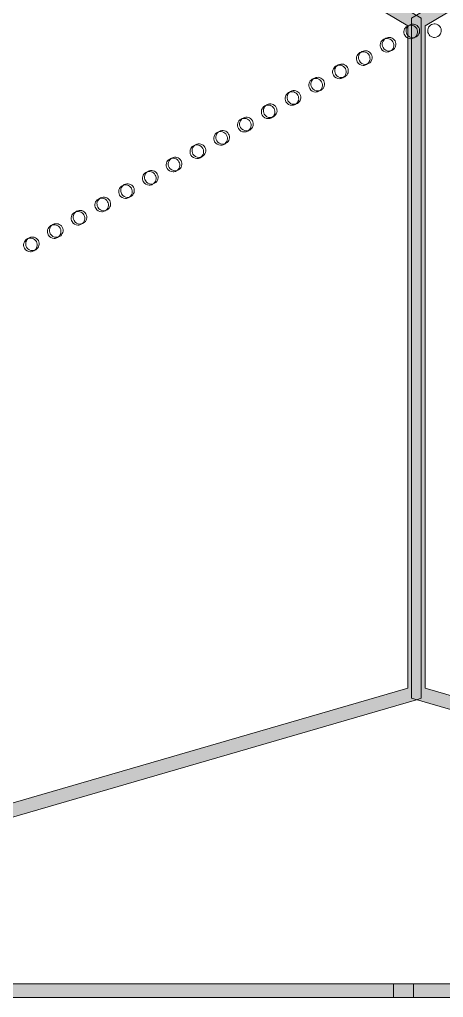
# Model space of a CAD drawing. Header units: inches. Extents: x 5.7 to 95, y 33.3 to 116.3.
# Drawn here: x 33.24 to 51.54, y 33.35 to 75.57 of the extents above; entities that cross this region are included whole.
import ezdxf

# ---------------------------------------------------------------- set-up
doc = ezdxf.new("R2010")
doc.units = ezdxf.units.IN
doc.header["$MEASUREMENT"] = 0
doc.layers.add('Layer 1', color=7, linetype='Continuous')

# ---------------------------------------------------------------- blocks, each defined once
blk = doc.blocks.new('block 4')
at = {"layer": 'Layer 1', "lineweight": 0}
for points in [[(49.96, 74.931), (49.884, 75.072), (49.934, 75.251), (50.075, 75.331), (50.075, 75.331), (50.075, 75.331), (50.075, 75.331), (50.216, 75.41), (50.395, 75.36), (50.475, 75.219), (50.475, 75.219), (50.475, 75.219), (50.475, 75.219), (50.555, 75.078), (50.505, 74.899), (50.363, 74.819), (50.363, 74.819), (50.363, 74.819), (50.363, 74.819), (50.316, 74.793), (50.266, 74.781), (50.219, 74.781), (50.219, 74.781), (50.219, 74.781), (50.219, 74.781), (50.116, 74.781), (50.016, 74.837), (49.96, 74.931)], [(48.937, 74.358), (48.857, 74.499), (48.907, 74.678), (49.049, 74.758), (49.049, 74.758), (49.049, 74.758), (49.049, 74.758), (49.19, 74.837), (49.369, 74.787), (49.449, 74.646), (49.449, 74.646), (49.449, 74.646), (49.449, 74.646), (49.528, 74.502), (49.478, 74.322), (49.337, 74.243), (49.337, 74.243), (49.337, 74.243), (49.337, 74.243), (49.29, 74.219), (49.24, 74.208), (49.193, 74.208), (49.193, 74.208), (49.193, 74.208), (49.193, 74.208), (49.089, 74.208), (48.989, 74.261), (48.937, 74.358)], [(47.91, 73.784), (47.831, 73.925), (47.881, 74.105), (48.022, 74.184), (48.022, 74.184), (48.022, 74.184), (48.022, 74.184), (48.163, 74.263), (48.342, 74.213), (48.422, 74.069), (48.422, 74.069), (48.422, 74.069), (48.422, 74.069), (48.501, 73.928), (48.451, 73.748), (48.31, 73.669), (48.31, 73.669), (48.31, 73.669), (48.31, 73.669), (48.263, 73.643), (48.213, 73.631), (48.166, 73.631), (48.166, 73.631), (48.166, 73.631), (48.166, 73.631), (48.063, 73.632), (47.963, 73.687), (47.91, 73.784)], [(46.884, 73.208), (46.805, 73.349), (46.855, 73.532), (46.996, 73.608), (46.996, 73.608), (46.996, 73.608), (46.996, 73.608), (47.137, 73.687), (47.317, 73.637), (47.396, 73.496), (47.396, 73.496), (47.396, 73.496), (47.396, 73.496), (47.476, 73.355), (47.425, 73.176), (47.284, 73.096), (47.284, 73.096), (47.284, 73.096), (47.284, 73.096), (47.237, 73.07), (47.187, 73.058), (47.14, 73.058), (47.14, 73.058), (47.14, 73.058), (47.14, 73.058), (47.037, 73.058), (46.937, 73.111), (46.884, 73.208)], [(45.858, 72.635), (45.776, 72.776), (45.828, 72.955), (45.97, 73.035), (45.97, 73.035), (45.97, 73.035), (45.97, 73.035), (46.111, 73.115), (46.29, 73.065), (46.37, 72.923), (46.37, 72.923), (46.37, 72.923), (46.37, 72.923), (46.45, 72.779), (46.4, 72.6), (46.255, 72.52), (46.255, 72.52), (46.255, 72.52), (46.255, 72.52), (46.211, 72.496), (46.161, 72.485), (46.114, 72.485), (46.114, 72.485), (46.114, 72.485), (46.114, 72.485), (46.011, 72.485), (45.911, 72.538), (45.858, 72.635)], [(44.829, 72.062), (44.752, 72.203), (44.802, 72.38), (44.944, 72.462), (44.944, 72.462), (44.944, 72.462), (44.944, 72.462), (45.085, 72.539), (45.264, 72.489), (45.344, 72.347), (45.344, 72.347), (45.344, 72.347), (45.344, 72.347), (45.423, 72.206), (45.373, 72.027), (45.232, 71.947), (45.232, 71.947), (45.232, 71.947), (45.232, 71.947), (45.185, 71.921), (45.135, 71.909), (45.088, 71.909), (45.088, 71.909), (45.088, 71.909), (45.088, 71.909), (44.985, 71.908), (44.885, 71.964), (44.829, 72.062)], [(43.803, 71.485), (43.723, 71.626), (43.773, 71.805), (43.918, 71.885), (43.918, 71.885), (43.918, 71.885), (43.918, 71.885), (44.059, 71.965), (44.238, 71.915), (44.318, 71.773), (44.318, 71.773), (44.318, 71.773), (44.318, 71.773), (44.397, 71.632), (44.347, 71.453), (44.203, 71.373), (44.203, 71.373), (44.203, 71.373), (44.203, 71.373), (44.159, 71.346), (44.109, 71.335), (44.062, 71.335), (44.062, 71.335), (44.062, 71.335), (44.062, 71.335), (43.959, 71.335), (43.859, 71.388), (43.803, 71.485)], [(42.777, 70.912), (42.698, 71.053), (42.751, 71.232), (42.892, 71.312), (42.892, 71.312), (42.892, 71.312), (42.892, 71.312), (43.033, 71.391), (43.213, 71.341), (43.292, 71.2), (43.292, 71.2), (43.292, 71.2), (43.292, 71.2), (43.372, 71.056), (43.321, 70.877), (43.177, 70.797), (43.177, 70.797), (43.177, 70.797), (43.177, 70.797), (43.133, 70.773), (43.083, 70.762), (43.036, 70.762), (43.036, 70.762), (43.036, 70.762), (43.036, 70.762), (42.933, 70.762), (42.833, 70.815), (42.777, 70.912)], [(41.751, 70.336), (41.672, 70.48), (41.725, 70.656), (41.866, 70.739), (41.866, 70.739), (41.866, 70.739), (41.866, 70.739), (42.007, 70.815), (42.186, 70.765), (42.266, 70.624), (42.266, 70.624), (42.266, 70.624), (42.266, 70.624), (42.346, 70.483), (42.292, 70.304), (42.151, 70.224), (42.151, 70.224), (42.151, 70.224), (42.151, 70.224), (42.107, 70.198), (42.057, 70.186), (42.01, 70.186), (42.01, 70.186), (42.01, 70.186), (42.01, 70.186), (41.907, 70.186), (41.807, 70.241), (41.751, 70.336)], [(40.725, 69.762), (40.645, 69.903), (40.698, 70.082), (40.84, 70.162), (40.84, 70.162), (40.84, 70.162), (40.84, 70.162), (40.981, 70.241), (41.16, 70.191), (41.24, 70.05), (41.24, 70.05), (41.24, 70.05), (41.24, 70.05), (41.319, 69.906), (41.266, 69.729), (41.125, 69.647), (41.125, 69.647), (41.125, 69.647), (41.125, 69.647), (41.081, 69.623), (41.031, 69.612), (40.981, 69.612), (40.981, 69.612), (40.981, 69.612), (40.981, 69.612), (40.881, 69.612), (40.781, 69.665), (40.725, 69.762)], [(39.699, 69.186), (39.619, 69.33), (39.673, 69.509), (39.814, 69.589), (39.814, 69.589), (39.814, 69.589), (39.814, 69.589), (39.955, 69.668), (40.134, 69.615), (40.214, 69.474), (40.214, 69.474), (40.214, 69.474), (40.214, 69.474), (40.293, 69.333), (40.24, 69.153), (40.099, 69.074), (40.099, 69.074), (40.099, 69.074), (40.099, 69.074), (40.055, 69.05), (40.005, 69.036), (39.958, 69.036), (39.958, 69.036), (39.958, 69.036), (39.958, 69.036), (39.854, 69.036), (39.754, 69.092), (39.699, 69.186)], [(38.673, 68.613), (38.594, 68.754), (38.644, 68.933), (38.788, 69.013), (38.788, 69.013), (38.788, 69.013), (38.788, 69.013), (38.929, 69.092), (39.109, 69.042), (39.188, 68.901), (39.188, 68.901), (39.188, 68.901), (39.188, 68.901), (39.267, 68.76), (39.217, 68.581), (39.073, 68.501), (39.073, 68.501), (39.073, 68.501), (39.073, 68.501), (39.029, 68.475), (38.979, 68.463), (38.932, 68.463), (38.932, 68.463), (38.932, 68.463), (38.932, 68.463), (38.825, 68.463), (38.725, 68.516), (38.673, 68.613)], [(37.646, 68.039), (37.567, 68.18), (37.617, 68.36), (37.758, 68.439), (37.758, 68.439), (37.758, 68.439), (37.758, 68.439), (37.902, 68.519), (38.082, 68.468), (38.161, 68.327), (38.161, 68.327), (38.161, 68.327), (38.161, 68.327), (38.237, 68.183), (38.187, 68.007), (38.046, 67.924), (38.046, 67.924), (38.046, 67.924), (38.046, 67.924), (38.002, 67.9), (37.952, 67.889), (37.902, 67.889), (37.902, 67.889), (37.902, 67.889), (37.902, 67.889), (37.799, 67.889), (37.7, 67.942), (37.646, 68.039)], [(36.62, 67.463), (36.541, 67.607), (36.591, 67.787), (36.735, 67.866), (36.735, 67.866), (36.735, 67.866), (36.735, 67.866), (36.876, 67.942), (37.055, 67.892), (37.135, 67.751), (37.135, 67.751), (37.135, 67.751), (37.135, 67.751), (37.215, 67.61), (37.162, 67.431), (37.02, 67.351), (37.02, 67.351), (37.02, 67.351), (37.02, 67.351), (36.976, 67.325), (36.926, 67.313), (36.876, 67.313), (36.876, 67.313), (36.876, 67.313), (36.876, 67.313), (36.773, 67.313), (36.673, 67.369), (36.62, 67.463)], [(35.594, 66.89), (35.514, 67.031), (35.564, 67.21), (35.706, 67.29), (35.706, 67.29), (35.706, 67.29), (35.706, 67.29), (35.85, 67.37), (36.029, 67.32), (36.106, 67.178), (36.106, 67.178), (36.106, 67.178), (36.106, 67.178), (36.188, 67.037), (36.136, 66.858), (35.994, 66.778), (35.994, 66.778), (35.994, 66.778), (35.994, 66.778), (35.95, 66.752), (35.9, 66.74), (35.85, 66.74), (35.85, 66.74), (35.85, 66.74), (35.85, 66.74), (35.747, 66.74), (35.647, 66.793), (35.594, 66.89)], [(34.568, 66.317), (34.488, 66.458), (34.539, 66.637), (34.68, 66.717), (34.68, 66.717), (34.68, 66.717), (34.68, 66.717), (34.824, 66.797), (35.003, 66.747), (35.08, 66.605), (35.08, 66.605), (35.08, 66.605), (35.08, 66.605), (35.162, 66.461), (35.109, 66.282), (34.968, 66.202), (34.968, 66.202), (34.968, 66.202), (34.968, 66.202), (34.924, 66.178), (34.874, 66.167), (34.824, 66.167), (34.824, 66.167), (34.824, 66.167), (34.824, 66.167), (34.721, 66.167), (34.621, 66.219), (34.568, 66.317)], [(33.542, 65.74), (33.463, 65.884), (33.513, 66.063), (33.654, 66.143), (33.654, 66.143), (33.654, 66.143), (33.654, 66.143), (33.795, 66.222), (33.974, 66.169), (34.054, 66.028), (34.054, 66.028), (34.054, 66.028), (34.054, 66.028), (34.133, 65.887), (34.083, 65.708), (33.942, 65.628), (33.942, 65.628), (33.942, 65.628), (33.942, 65.628), (33.898, 65.601), (33.848, 65.59), (33.798, 65.59), (33.798, 65.59), (33.798, 65.59), (33.798, 65.59), (33.695, 65.59), (33.595, 65.646), (33.542, 65.74)]]:
    blk.add_open_spline(points, degree=3, knots=[0, 0, 0, 0, 1, 1, 1, 2, 2, 2, 3, 3, 3, 4, 4, 4, 5, 5, 5, 6, 6, 6, 7, 7, 7, 8, 8, 8, 9, 9, 9, 9], dxfattribs=at)
blk = doc.blocks.new('block 7')
at = {"layer": 'Layer 1', "lineweight": 0}
for points in [[(49.871, 74.887), (49.792, 75.028), (49.842, 75.211), (49.983, 75.287), (49.983, 75.287), (49.983, 75.287), (49.983, 75.287), (50.127, 75.366), (50.307, 75.316), (50.386, 75.175), (50.386, 75.175), (50.386, 75.175), (50.386, 75.175), (50.462, 75.034), (50.412, 74.855), (50.271, 74.775), (50.271, 74.775), (50.271, 74.775), (50.271, 74.775), (50.227, 74.749), (50.177, 74.737), (50.13, 74.737), (50.13, 74.737), (50.13, 74.737), (50.13, 74.737), (50.024, 74.737), (49.924, 74.79), (49.871, 74.887)], [(51.004, 74.834), (50.863, 74.916), (50.816, 75.096), (50.898, 75.237), (50.898, 75.237), (50.898, 75.237), (50.898, 75.237), (50.977, 75.378), (51.16, 75.425), (51.298, 75.343), (51.298, 75.343), (51.298, 75.343), (51.298, 75.343), (51.439, 75.263), (51.486, 75.084), (51.407, 74.943), (51.407, 74.943), (51.407, 74.943), (51.407, 74.943), (51.351, 74.849), (51.254, 74.796), (51.151, 74.796), (51.151, 74.796), (51.151, 74.796), (51.151, 74.796), (51.1, 74.796), (51.05, 74.808), (51.004, 74.834)], [(48.845, 74.314), (48.766, 74.455), (48.816, 74.634), (48.96, 74.714), (48.96, 74.714), (48.96, 74.714), (48.96, 74.714), (49.101, 74.794), (49.28, 74.744), (49.36, 74.599), (49.36, 74.599), (49.36, 74.599), (49.36, 74.599), (49.44, 74.458), (49.39, 74.279), (49.245, 74.199), (49.245, 74.199), (49.245, 74.199), (49.245, 74.199), (49.201, 74.175), (49.151, 74.164), (49.101, 74.164), (49.101, 74.164), (49.101, 74.164), (49.101, 74.164), (48.998, 74.164), (48.898, 74.217), (48.845, 74.314)], [(47.819, 73.737), (47.739, 73.881), (47.789, 74.06), (47.931, 74.137), (47.931, 74.137), (47.931, 74.137), (47.931, 74.137), (48.075, 74.217), (48.254, 74.167), (48.331, 74.025), (48.331, 74.025), (48.331, 74.025), (48.331, 74.025), (48.413, 73.884), (48.361, 73.705), (48.219, 73.625), (48.219, 73.625), (48.219, 73.625), (48.219, 73.625), (48.175, 73.599), (48.125, 73.587), (48.075, 73.587), (48.075, 73.587), (48.075, 73.587), (48.075, 73.587), (47.972, 73.587), (47.872, 73.643), (47.819, 73.737)], [(46.793, 73.164), (46.713, 73.305), (46.763, 73.484), (46.905, 73.564), (46.905, 73.564), (46.905, 73.564), (46.905, 73.564), (47.049, 73.644), (47.228, 73.594), (47.308, 73.452), (47.308, 73.452), (47.308, 73.452), (47.308, 73.452), (47.384, 73.308), (47.334, 73.132), (47.193, 73.052), (47.193, 73.052), (47.193, 73.052), (47.193, 73.052), (47.149, 73.025), (47.099, 73.014), (47.052, 73.014), (47.052, 73.014), (47.052, 73.014), (47.052, 73.014), (46.946, 73.014), (46.846, 73.067), (46.793, 73.164)], [(45.767, 72.588), (45.688, 72.732), (45.738, 72.911), (45.879, 72.991), (45.879, 72.991), (45.879, 72.991), (45.879, 72.991), (46.023, 73.07), (46.203, 73.017), (46.282, 72.876), (46.282, 72.876), (46.282, 72.876), (46.282, 72.876), (46.362, 72.735), (46.308, 72.556), (46.167, 72.476), (46.167, 72.476), (46.167, 72.476), (46.167, 72.476), (46.123, 72.452), (46.073, 72.438), (46.023, 72.438), (46.023, 72.438), (46.023, 72.438), (46.023, 72.438), (45.92, 72.438), (45.82, 72.494), (45.767, 72.588)], [(44.741, 72.014), (44.662, 72.155), (44.712, 72.334), (44.853, 72.414), (44.853, 72.414), (44.853, 72.414), (44.853, 72.414), (44.997, 72.493), (45.177, 72.443), (45.253, 72.302), (45.253, 72.302), (45.253, 72.302), (45.253, 72.302), (45.333, 72.158), (45.283, 71.979), (45.141, 71.902), (45.141, 71.902), (45.141, 71.902), (45.141, 71.902), (45.097, 71.876), (45.047, 71.864), (44.997, 71.864), (44.997, 71.864), (44.997, 71.864), (44.997, 71.864), (44.894, 71.865), (44.794, 71.917), (44.741, 72.014)], [(43.715, 71.441), (43.635, 71.582), (43.685, 71.761), (43.83, 71.841), (43.83, 71.841), (43.83, 71.841), (43.83, 71.841), (43.971, 71.92), (44.15, 71.87), (44.23, 71.726), (44.23, 71.726), (44.23, 71.726), (44.23, 71.726), (44.309, 71.585), (44.256, 71.406), (44.115, 71.326), (44.115, 71.326), (44.115, 71.326), (44.115, 71.326), (44.071, 71.302), (44.021, 71.288), (43.971, 71.288), (43.971, 71.288), (43.971, 71.288), (43.971, 71.288), (43.868, 71.288), (43.771, 71.344), (43.715, 71.441)], [(42.689, 70.865), (42.609, 71.009), (42.659, 71.185), (42.801, 71.265), (42.801, 71.265), (42.801, 71.265), (42.801, 71.265), (42.945, 71.344), (43.124, 71.294), (43.201, 71.153), (43.201, 71.153), (43.201, 71.153), (43.201, 71.153), (43.283, 71.012), (43.23, 70.832), (43.089, 70.753), (43.089, 70.753), (43.089, 70.753), (43.089, 70.753), (43.045, 70.727), (42.995, 70.715), (42.945, 70.715), (42.945, 70.715), (42.945, 70.715), (42.945, 70.715), (42.842, 70.715), (42.742, 70.768), (42.689, 70.865)], [(41.663, 70.291), (41.584, 70.432), (41.634, 70.611), (41.778, 70.691), (41.778, 70.691), (41.778, 70.691), (41.778, 70.691), (41.919, 70.77), (42.099, 70.72), (42.178, 70.579), (42.178, 70.579), (42.178, 70.579), (42.178, 70.579), (42.258, 70.435), (42.204, 70.259), (42.063, 70.176), (42.063, 70.176), (42.063, 70.176), (42.063, 70.176), (42.019, 70.152), (41.969, 70.141), (41.919, 70.141), (41.919, 70.141), (41.919, 70.141), (41.919, 70.141), (41.816, 70.142), (41.715, 70.194), (41.663, 70.291)], [(40.636, 69.715), (40.557, 69.859), (40.607, 70.039), (40.748, 70.115), (40.748, 70.115), (40.748, 70.115), (40.748, 70.115), (40.892, 70.197), (41.069, 70.144), (41.151, 70.003), (41.151, 70.003), (41.151, 70.003), (41.151, 70.003), (41.231, 69.862), (41.177, 69.683), (41.036, 69.603), (41.036, 69.603), (41.036, 69.603), (41.036, 69.603), (40.992, 69.577), (40.942, 69.565), (40.892, 69.565), (40.892, 69.565), (40.892, 69.565), (40.892, 69.565), (40.79, 69.565), (40.69, 69.621), (40.636, 69.715)], [(39.611, 69.142), (39.531, 69.283), (39.581, 69.463), (39.723, 69.542), (39.723, 69.542), (39.723, 69.542), (39.723, 69.542), (39.867, 69.622), (40.046, 69.571), (40.123, 69.43), (40.123, 69.43), (40.123, 69.43), (40.123, 69.43), (40.203, 69.286), (40.153, 69.11), (40.011, 69.03), (40.011, 69.03), (40.011, 69.03), (40.011, 69.03), (39.967, 69.004), (39.917, 68.992), (39.867, 68.992), (39.867, 68.992), (39.867, 68.992), (39.867, 68.992), (39.763, 68.992), (39.663, 69.045), (39.611, 69.142)], [(38.584, 68.569), (38.504, 68.71), (38.554, 68.889), (38.699, 68.969), (38.699, 68.969), (38.699, 68.969), (38.699, 68.969), (38.84, 69.049), (39.019, 68.999), (39.099, 68.854), (39.099, 68.854), (39.099, 68.854), (39.099, 68.854), (39.178, 68.713), (39.125, 68.534), (38.984, 68.454), (38.984, 68.454), (38.984, 68.454), (38.984, 68.454), (38.94, 68.43), (38.89, 68.416), (38.84, 68.416), (38.84, 68.416), (38.84, 68.416), (38.84, 68.416), (38.737, 68.416), (38.637, 68.472), (38.584, 68.569)], [(37.558, 67.992), (37.479, 68.133), (37.529, 68.312), (37.67, 68.392), (37.67, 68.392), (37.67, 68.392), (37.67, 68.392), (37.814, 68.472), (37.99, 68.422), (38.07, 68.28), (38.07, 68.28), (38.07, 68.28), (38.07, 68.28), (38.149, 68.139), (38.099, 67.96), (37.958, 67.88), (37.958, 67.88), (37.958, 67.88), (37.958, 67.88), (37.914, 67.854), (37.864, 67.842), (37.814, 67.842), (37.814, 67.842), (37.814, 67.842), (37.814, 67.842), (37.711, 67.842), (37.611, 67.895), (37.558, 67.992)], [(36.532, 67.419), (36.453, 67.56), (36.503, 67.739), (36.644, 67.819), (36.644, 67.819), (36.644, 67.819), (36.644, 67.819), (36.788, 67.899), (36.968, 67.849), (37.044, 67.704), (37.044, 67.704), (37.044, 67.704), (37.044, 67.704), (37.124, 67.563), (37.073, 67.384), (36.932, 67.304), (36.932, 67.304), (36.932, 67.304), (36.932, 67.304), (36.888, 67.28), (36.838, 67.269), (36.788, 67.269), (36.788, 67.269), (36.788, 67.269), (36.788, 67.269), (36.685, 67.269), (36.585, 67.322), (36.532, 67.419)], [(35.506, 66.843), (35.426, 66.987), (35.476, 67.163), (35.618, 67.243), (35.618, 67.243), (35.618, 67.243), (35.618, 67.243), (35.762, 67.323), (35.938, 67.273), (36.018, 67.131), (36.018, 67.131), (36.018, 67.131), (36.018, 67.131), (36.1, 66.99), (36.048, 66.811), (35.906, 66.731), (35.906, 66.731), (35.906, 66.731), (35.906, 66.731), (35.862, 66.704), (35.812, 66.693), (35.762, 66.693), (35.762, 66.693), (35.762, 66.693), (35.762, 66.693), (35.659, 66.693), (35.559, 66.749), (35.506, 66.843)], [(34.48, 66.269), (34.4, 66.41), (34.45, 66.589), (34.592, 66.669), (34.592, 66.669), (34.592, 66.669), (34.592, 66.669), (34.736, 66.748), (34.915, 66.698), (34.995, 66.557), (34.995, 66.557), (34.995, 66.557), (34.995, 66.557), (35.071, 66.413), (35.021, 66.237), (34.88, 66.157), (34.88, 66.157), (34.88, 66.157), (34.88, 66.157), (34.836, 66.131), (34.786, 66.119), (34.736, 66.119), (34.736, 66.119), (34.736, 66.119), (34.736, 66.119), (34.633, 66.12), (34.533, 66.172), (34.48, 66.269)], [(33.454, 65.693), (33.375, 65.837), (33.425, 66.013), (33.566, 66.096), (33.566, 66.096), (33.566, 66.096), (33.566, 66.096), (33.71, 66.175), (33.886, 66.122), (33.969, 65.981), (33.969, 65.981), (33.969, 65.981), (33.969, 65.981), (34.045, 65.84), (33.995, 65.661), (33.854, 65.581), (33.854, 65.581), (33.854, 65.581), (33.854, 65.581), (33.81, 65.555), (33.76, 65.543), (33.71, 65.543), (33.71, 65.543), (33.71, 65.543), (33.71, 65.543), (33.607, 65.543), (33.507, 65.599), (33.454, 65.693)]]:
    blk.add_open_spline(points, degree=3, knots=[0, 0, 0, 0, 1, 1, 1, 2, 2, 2, 3, 3, 3, 4, 4, 4, 5, 5, 5, 6, 6, 6, 7, 7, 7, 8, 8, 8, 9, 9, 9, 9], dxfattribs=at)
blk = doc.blocks.new('block 9')
at = {"layer": 'Layer 1', "true_color": 0xffffff}
h = blk.add_hatch(color=7, dxfattribs=at)
h.dxf.hatch_style = 2
h.paths.add_polyline_path([(50.244, 33.35), (32.388, 33.35), (32.316, 33.396), (23.538, 39.013), (49.995, 46.706), (49.995, 75.293), (23.894, 90.801), (31.597, 116.255), (69.023, 116.255), (69.023, 115.667), (32.034, 115.667), (24.59, 91.072), (50.584, 75.628), (50.584, 46.264), (50.372, 46.203), (24.946, 38.81), (32.56, 33.938), (50.244, 33.938)])
at = {"layer": 'Layer 1', "lineweight": 0}
blk.add_lwpolyline([(50.244, 33.35), (32.388, 33.35), (32.316, 33.396), (23.538, 39.013), (49.995, 46.706), (49.995, 75.293), (23.894, 90.801), (31.597, 116.255), (69.023, 116.255), (69.023, 115.667), (32.034, 115.667), (24.59, 91.072), (50.584, 75.628), (50.584, 46.264), (50.372, 46.203), (24.946, 38.81), (32.56, 33.938), (50.244, 33.938), (50.244, 33.35)], dxfattribs=at)
blk = doc.blocks.new('block 15')
at = {"layer": 'Layer 1', "true_color": 0xffffff}
h = blk.add_hatch(color=7, dxfattribs=at)
h.dxf.hatch_style = 2
h.paths.add_polyline_path([(68.356, 33.35), (49.389, 33.35), (49.389, 33.938), (68.183, 33.938), (75.797, 38.81), (50.16, 46.264), (50.16, 75.628), (50.304, 75.713), (76.153, 91.072), (68.647, 115.876), (69.21, 116.046), (76.849, 90.801), (50.748, 75.293), (50.748, 46.706), (77.205, 39.013)])
at = {"layer": 'Layer 1', "lineweight": 0}
blk.add_lwpolyline([(68.356, 33.35), (49.389, 33.35), (49.389, 33.938), (68.183, 33.938), (75.797, 38.81), (50.16, 46.264), (50.16, 75.628), (50.304, 75.713), (76.153, 91.072), (68.647, 115.876), (69.21, 116.046), (76.849, 90.801), (50.748, 75.293), (50.748, 46.706), (77.205, 39.013), (68.356, 33.35)], dxfattribs=at)
blk = doc.blocks.new('block 2')
at = {"layer": 'Layer 1'}
for name in ['block 9', 'block 15', 'block 4', 'block 7']:
    blk.add_blockref(name, (0, 0), dxfattribs=at)

msp = doc.modelspace()

# ---------------------------------------------------------------- block references
at = {"layer": 'Layer 1'}
msp.add_blockref('block 2', (0, 0), dxfattribs=at)

doc.saveas('drawing.dxf')
